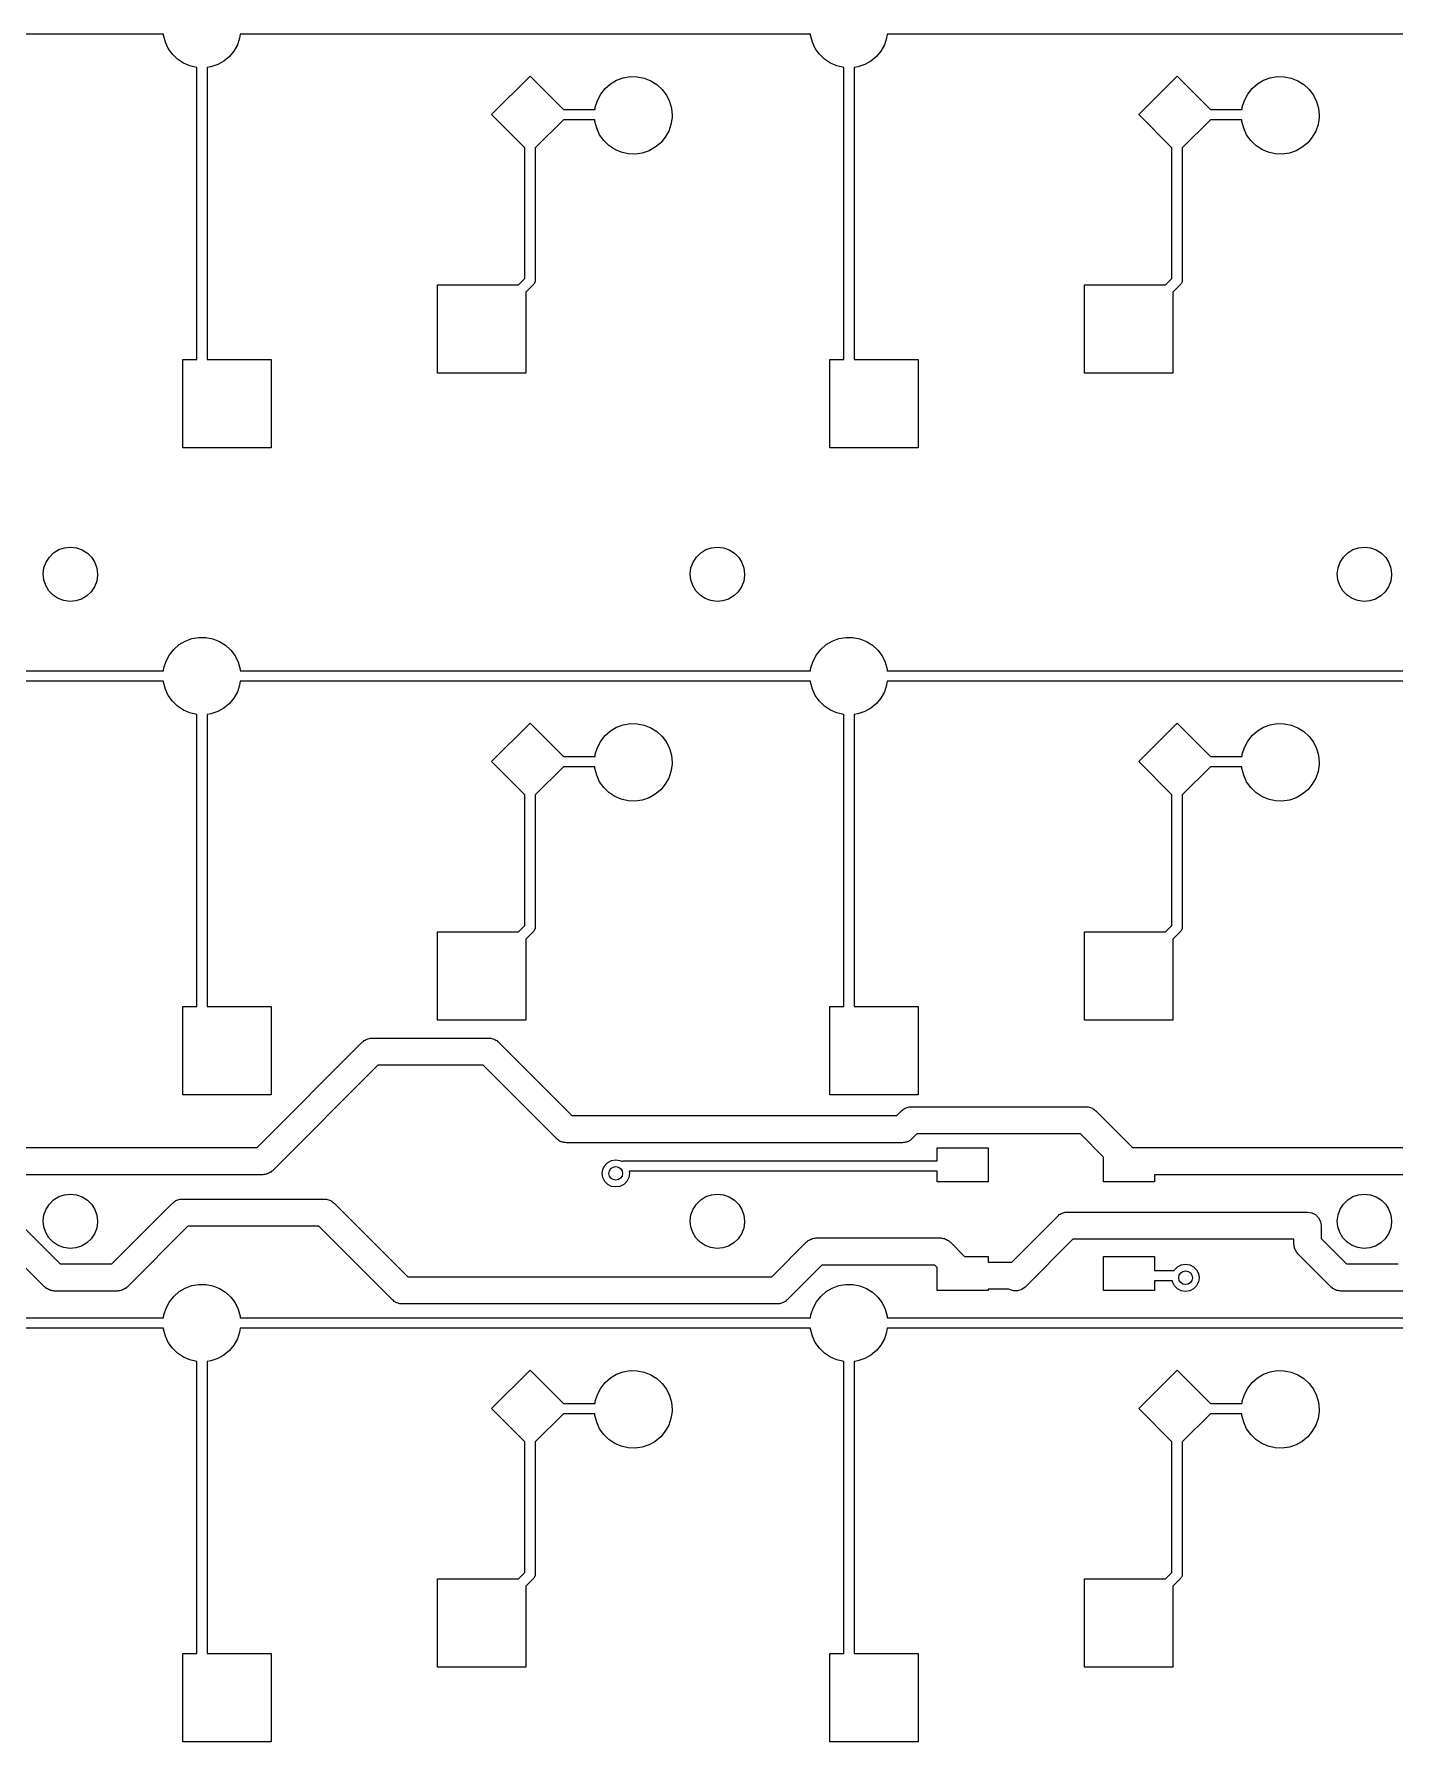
# Model space of a CAD drawing. Extents: x 62 to 250, y -152 to -58.
# Drawn here: x 164.1 to 204.2, y -152.4 to -102.1 of the extents above; entities that cross this region are included whole.
import ezdxf

# ---------------------------------------------------------------- set-up
doc = ezdxf.new("R2010")
doc.units = 0
doc.layers.add('BLACK', color=7, linetype='CONTINUOUS')

msp = doc.modelspace()

# ---------------------------------------------------------------- linework, layer by layer
at = {"layer": 'BLACK', "linetype": 'CONTINUOUS'}
for p, q in [((167.906, -102.131), (151.115, -102.131)), ((167.908, -102.16), (167.906, -102.131)), ((167.96, -102.363), (167.908, -102.16)), ((168.047, -102.552), (167.96, -102.363)), ((168.168, -102.723), (168.047, -102.552)), ((170.081, -102.446), (169.979, -102.628)), ((170.148, -102.248), (170.081, -102.446)), ((170.165, -102.131), (170.148, -102.248)), ((186.956, -102.131), (170.165, -102.131)), ((186.958, -102.16), (186.956, -102.131)), ((187.01, -102.363), (186.958, -102.16)), ((187.097, -102.552), (187.01, -102.363)), ((187.218, -102.723), (187.097, -102.552)), ((189.131, -102.446), (189.029, -102.628)), ((189.198, -102.248), (189.131, -102.446)), ((189.215, -102.131), (189.198, -102.248)), ((206.006, -102.131), (189.215, -102.131)), ((168.318, -102.869), (168.168, -102.723)), ((168.492, -102.985), (168.318, -102.869)), ((168.684, -103.068), (168.492, -102.985)), ((168.887, -103.114), (168.684, -103.068)), ((169.502, -103.025), (169.304, -103.092)), ((169.684, -102.923), (169.502, -103.025)), ((169.845, -102.789), (169.684, -102.923)), ((169.979, -102.628), (169.845, -102.789)), ((187.368, -102.869), (187.218, -102.723)), ((187.542, -102.985), (187.368, -102.869)), ((187.734, -103.068), (187.542, -102.985)), ((187.937, -103.114), (187.734, -103.068)), ((188.552, -103.025), (188.354, -103.092)), ((188.734, -102.923), (188.552, -103.025)), ((188.895, -102.789), (188.734, -102.923)), ((189.029, -102.628), (188.895, -102.789)), ((168.887, -111.711), (168.887, -103.114)), ((169.304, -103.092), (169.187, -103.109)), ((169.187, -103.109), (169.187, -111.711)), ((177.568, -104.499), (178.699, -103.367)), ((178.699, -103.367), (179.681, -104.349)), ((181.065, -103.596), (181.245, -103.489)), ((181.245, -103.489), (181.441, -103.417)), ((181.441, -103.417), (181.647, -103.382)), ((181.647, -103.382), (181.856, -103.384)), ((181.856, -103.384), (182.062, -103.425)), ((182.062, -103.425), (182.256, -103.503)), ((182.256, -103.503), (182.433, -103.614)), ((187.937, -111.711), (187.937, -103.114)), ((188.354, -103.092), (188.237, -103.109)), ((188.237, -103.109), (188.237, -111.711)), ((196.618, -104.499), (197.749, -103.367)), ((197.749, -103.367), (198.731, -104.349)), ((200.115, -103.596), (200.295, -103.489)), ((200.295, -103.489), (200.491, -103.417)), ((200.491, -103.417), (200.697, -103.382)), ((200.697, -103.382), (200.906, -103.384)), ((200.906, -103.384), (201.112, -103.425)), ((201.112, -103.425), (201.306, -103.503)), ((201.306, -103.503), (201.483, -103.614)), ((180.681, -104.084), (180.778, -103.898)), ((180.778, -103.898), (180.908, -103.734)), ((180.908, -103.734), (181.065, -103.596)), ((182.433, -103.614), (182.586, -103.756)), ((182.586, -103.756), (182.712, -103.924)), ((182.712, -103.924), (182.804, -104.111)), ((199.731, -104.084), (199.828, -103.898)), ((199.828, -103.898), (199.958, -103.734)), ((199.958, -103.734), (200.115, -103.596)), ((201.483, -103.614), (201.636, -103.756)), ((201.636, -103.756), (201.762, -103.924)), ((201.762, -103.924), (201.854, -104.111)), ((178.549, -105.48), (177.568, -104.499)), ((179.681, -104.349), (180.611, -104.349)), ((180.611, -104.349), (180.619, -104.283)), ((180.619, -104.283), (180.681, -104.084)), ((182.804, -104.111), (182.861, -104.313)), ((182.878, -104.581), (182.848, -104.788)), ((182.861, -104.313), (182.88, -104.521)), ((182.88, -104.521), (182.878, -104.581)), ((197.599, -105.48), (196.618, -104.499)), ((198.731, -104.349), (199.661, -104.349)), ((199.661, -104.349), (199.669, -104.283)), ((199.669, -104.283), (199.731, -104.084)), ((201.854, -104.111), (201.911, -104.313)), ((201.928, -104.581), (201.898, -104.788)), ((201.911, -104.313), (201.93, -104.521)), ((201.93, -104.521), (201.928, -104.581)), ((179.681, -104.649), (178.849, -105.48)), ((180.605, -104.649), (179.681, -104.649)), ((180.608, -104.7), (180.605, -104.649)), ((180.66, -104.903), (180.608, -104.7)), ((180.747, -105.093), (180.66, -104.903)), ((182.781, -104.986), (182.679, -105.168)), ((182.848, -104.788), (182.781, -104.986)), ((198.731, -104.649), (197.899, -105.48)), ((199.655, -104.649), (198.731, -104.649)), ((199.658, -104.7), (199.655, -104.649)), ((199.71, -104.903), (199.658, -104.7)), ((199.797, -105.093), (199.71, -104.903)), ((201.831, -104.986), (201.729, -105.168)), ((201.898, -104.788), (201.831, -104.986)), ((178.549, -109.322), (178.549, -105.48)), ((178.849, -105.48), (178.849, -109.384)), ((180.868, -105.263), (180.747, -105.093)), ((181.018, -105.409), (180.868, -105.263)), ((181.192, -105.525), (181.018, -105.409)), ((181.384, -105.608), (181.192, -105.525)), ((182.202, -105.565), (182.004, -105.632)), ((182.384, -105.463), (182.202, -105.565)), ((182.545, -105.329), (182.384, -105.463)), ((182.679, -105.168), (182.545, -105.329)), ((197.599, -109.322), (197.599, -105.48)), ((197.899, -105.48), (197.899, -109.384)), ((199.918, -105.263), (199.797, -105.093)), ((200.068, -105.409), (199.918, -105.263)), ((200.242, -105.525), (200.068, -105.409)), ((200.434, -105.608), (200.242, -105.525)), ((201.252, -105.565), (201.054, -105.632)), ((201.434, -105.463), (201.252, -105.565)), ((201.595, -105.329), (201.434, -105.463)), ((201.729, -105.168), (201.595, -105.329)), ((181.588, -105.654), (181.384, -105.608)), ((181.797, -105.662), (181.588, -105.654)), ((182.004, -105.632), (181.797, -105.662)), ((200.638, -105.654), (200.434, -105.608)), ((200.847, -105.662), (200.638, -105.654)), ((201.054, -105.632), (200.847, -105.662)), ((175.972, -112.111), (175.972, -109.511)), ((175.972, -109.511), (178.36, -109.511)), ((178.36, -109.511), (178.549, -109.322)), ((178.805, -109.49), (178.572, -109.723)), ((178.815, -109.473), (178.805, -109.49)), ((178.829, -109.459), (178.815, -109.473)), ((178.834, -109.44), (178.829, -109.459)), ((178.844, -109.423), (178.834, -109.44)), ((178.849, -109.384), (178.844, -109.403)), ((178.844, -109.403), (178.844, -109.423)), ((195.022, -112.111), (195.022, -109.511)), ((195.022, -109.511), (197.41, -109.511)), ((197.41, -109.511), (197.599, -109.322)), ((197.855, -109.49), (197.622, -109.723)), ((197.865, -109.473), (197.855, -109.49)), ((197.879, -109.459), (197.865, -109.473)), ((197.884, -109.44), (197.879, -109.459)), ((197.894, -109.423), (197.884, -109.44)), ((197.899, -109.384), (197.894, -109.403)), ((197.894, -109.403), (197.894, -109.423)), ((178.572, -109.723), (178.572, -112.111)), ((197.622, -109.723), (197.622, -112.111)), ((168.472, -114.311), (168.472, -111.711)), ((168.472, -111.711), (168.887, -111.711)), ((169.187, -111.711), (171.072, -111.711)), ((171.072, -111.711), (171.072, -114.311)), ((178.572, -112.111), (175.972, -112.111)), ((187.522, -114.311), (187.522, -111.711)), ((187.522, -111.711), (187.937, -111.711)), ((188.237, -111.711), (190.122, -111.711)), ((190.122, -111.711), (190.122, -114.311)), ((197.622, -112.111), (195.022, -112.111)), ((171.072, -114.311), (168.472, -114.311)), ((190.122, -114.311), (187.522, -114.311)), ((164.448, -117.678), (164.545, -117.528)), ((164.545, -117.528), (164.672, -117.403)), ((164.672, -117.403), (164.824, -117.309)), ((164.824, -117.309), (164.993, -117.252)), ((164.993, -117.252), (165.17, -117.233)), ((165.17, -117.233), (165.347, -117.254)), ((165.347, -117.254), (165.515, -117.314)), ((165.515, -117.314), (165.666, -117.41)), ((165.666, -117.41), (165.792, -117.536)), ((165.792, -117.536), (165.886, -117.688)), ((183.498, -117.678), (183.595, -117.528)), ((183.595, -117.528), (183.722, -117.403)), ((183.722, -117.403), (183.874, -117.309)), ((183.874, -117.309), (184.043, -117.252)), ((184.043, -117.252), (184.22, -117.233)), ((184.22, -117.233), (184.397, -117.254)), ((184.397, -117.254), (184.565, -117.314)), ((184.565, -117.314), (184.716, -117.41)), ((184.716, -117.41), (184.842, -117.536)), ((184.842, -117.536), (184.936, -117.688)), ((202.548, -117.678), (202.645, -117.528)), ((202.645, -117.528), (202.772, -117.403)), ((202.772, -117.403), (202.924, -117.309)), ((202.924, -117.309), (203.093, -117.252)), ((203.093, -117.252), (203.27, -117.233)), ((203.27, -117.233), (203.447, -117.254)), ((203.447, -117.254), (203.615, -117.314)), ((203.615, -117.314), (203.766, -117.41)), ((203.766, -117.41), (203.892, -117.536)), ((203.892, -117.536), (203.986, -117.688)), ((164.365, -118.022), (164.387, -117.845)), ((164.382, -118.2), (164.365, -118.022)), ((164.387, -117.845), (164.448, -117.678)), ((165.886, -117.688), (165.945, -117.856)), ((165.964, -118.056), (165.94, -118.232)), ((165.945, -117.856), (165.965, -118.033)), ((165.965, -118.033), (165.964, -118.056)), ((183.415, -118.022), (183.437, -117.845)), ((183.432, -118.2), (183.415, -118.022)), ((183.437, -117.845), (183.498, -117.678)), ((184.936, -117.688), (184.995, -117.856)), ((185.014, -118.056), (184.99, -118.232)), ((184.995, -117.856), (185.015, -118.033)), ((185.015, -118.033), (185.014, -118.056)), ((202.465, -118.022), (202.487, -117.845)), ((202.482, -118.2), (202.465, -118.022)), ((202.487, -117.845), (202.548, -117.678)), ((203.986, -117.688), (204.045, -117.856)), ((204.064, -118.056), (204.04, -118.232)), ((204.045, -117.856), (204.065, -118.033)), ((204.065, -118.033), (204.064, -118.056)), ((164.438, -118.369), (164.382, -118.2)), ((164.531, -118.521), (164.438, -118.369)), ((164.655, -118.65), (164.531, -118.521)), ((164.804, -118.747), (164.655, -118.65)), ((165.778, -118.548), (165.648, -118.671)), ((165.876, -118.399), (165.778, -118.548)), ((165.94, -118.232), (165.876, -118.399)), ((183.488, -118.369), (183.432, -118.2)), ((183.581, -118.521), (183.488, -118.369)), ((183.705, -118.65), (183.581, -118.521)), ((183.854, -118.747), (183.705, -118.65)), ((184.828, -118.548), (184.698, -118.671)), ((184.926, -118.399), (184.828, -118.548)), ((184.99, -118.232), (184.926, -118.399)), ((202.538, -118.369), (202.482, -118.2)), ((202.631, -118.521), (202.538, -118.369)), ((202.755, -118.65), (202.631, -118.521)), ((202.904, -118.747), (202.755, -118.65)), ((203.878, -118.548), (203.748, -118.671)), ((203.976, -118.399), (203.878, -118.548)), ((204.04, -118.232), (203.976, -118.399)), ((164.971, -118.81), (164.804, -118.747)), ((165.148, -118.833), (164.971, -118.81)), ((165.326, -118.817), (165.148, -118.833)), ((165.495, -118.762), (165.326, -118.817)), ((165.648, -118.671), (165.495, -118.762)), ((184.021, -118.81), (183.854, -118.747)), ((184.198, -118.833), (184.021, -118.81)), ((184.376, -118.817), (184.198, -118.833)), ((184.545, -118.762), (184.376, -118.817)), ((184.698, -118.671), (184.545, -118.762)), ((203.071, -118.81), (202.904, -118.747)), ((203.248, -118.833), (203.071, -118.81)), ((203.426, -118.817), (203.248, -118.833)), ((203.595, -118.762), (203.426, -118.817)), ((203.748, -118.671), (203.595, -118.762)), ((168.208, -120.244), (168.365, -120.106)), ((168.365, -120.106), (168.545, -119.999)), ((168.545, -119.999), (168.741, -119.927)), ((168.741, -119.927), (168.947, -119.892)), ((168.947, -119.892), (169.156, -119.894)), ((169.156, -119.894), (169.362, -119.935)), ((169.362, -119.935), (169.556, -120.013)), ((169.556, -120.013), (169.733, -120.124)), ((169.733, -120.124), (169.886, -120.266)), ((187.258, -120.244), (187.415, -120.106)), ((187.415, -120.106), (187.595, -119.999)), ((187.595, -119.999), (187.791, -119.927)), ((187.791, -119.927), (187.997, -119.892)), ((187.997, -119.892), (188.206, -119.894)), ((188.206, -119.894), (188.412, -119.935)), ((188.412, -119.935), (188.606, -120.013)), ((188.606, -120.013), (188.783, -120.124)), ((188.783, -120.124), (188.936, -120.266)), ((167.919, -120.793), (167.981, -120.594)), ((167.981, -120.594), (168.078, -120.408)), ((168.078, -120.408), (168.208, -120.244)), ((169.886, -120.266), (170.012, -120.434)), ((170.012, -120.434), (170.104, -120.621)), ((170.104, -120.621), (170.161, -120.823)), ((186.969, -120.793), (187.031, -120.594)), ((187.031, -120.594), (187.128, -120.408)), ((187.128, -120.408), (187.258, -120.244)), ((188.936, -120.266), (189.062, -120.434)), ((189.062, -120.434), (189.154, -120.621)), ((189.154, -120.621), (189.211, -120.823)), ((151.116, -120.881), (167.909, -120.881)), ((167.909, -120.881), (167.919, -120.793)), ((170.161, -120.823), (170.166, -120.881)), ((170.166, -120.881), (186.959, -120.881)), ((186.959, -120.881), (186.969, -120.793)), ((189.211, -120.823), (189.216, -120.881)), ((189.216, -120.881), (206.009, -120.881)), ((167.906, -121.181), (151.115, -121.181)), ((167.908, -121.21), (167.906, -121.181)), ((167.96, -121.413), (167.908, -121.21)), ((168.047, -121.602), (167.96, -121.413)), ((168.168, -121.773), (168.047, -121.602)), ((170.081, -121.496), (169.979, -121.678)), ((170.148, -121.298), (170.081, -121.496)), ((170.165, -121.181), (170.148, -121.298)), ((186.956, -121.181), (170.165, -121.181)), ((186.958, -121.21), (186.956, -121.181)), ((187.01, -121.413), (186.958, -121.21)), ((187.097, -121.602), (187.01, -121.413)), ((187.218, -121.773), (187.097, -121.602)), ((189.131, -121.496), (189.029, -121.678)), ((189.198, -121.298), (189.131, -121.496)), ((189.215, -121.181), (189.198, -121.298)), ((206.006, -121.181), (189.215, -121.181)), ((168.318, -121.919), (168.168, -121.773)), ((168.492, -122.035), (168.318, -121.919)), ((168.684, -122.118), (168.492, -122.035)), ((168.887, -122.164), (168.684, -122.118)), ((168.887, -130.761), (168.887, -122.164)), ((169.304, -122.142), (169.187, -122.159)), ((169.187, -122.159), (169.187, -130.761)), ((169.502, -122.075), (169.304, -122.142)), ((169.684, -121.973), (169.502, -122.075)), ((169.845, -121.839), (169.684, -121.973)), ((169.979, -121.678), (169.845, -121.839)), ((187.368, -121.919), (187.218, -121.773)), ((187.542, -122.035), (187.368, -121.919)), ((187.734, -122.118), (187.542, -122.035)), ((187.937, -122.164), (187.734, -122.118)), ((187.937, -130.761), (187.937, -122.164)), ((188.354, -122.142), (188.237, -122.159)), ((188.237, -122.159), (188.237, -130.761)), ((188.552, -122.075), (188.354, -122.142)), ((188.734, -121.973), (188.552, -122.075)), ((188.895, -121.839), (188.734, -121.973)), ((189.029, -121.678), (188.895, -121.839)), ((177.568, -123.549), (178.699, -122.417)), ((178.699, -122.417), (179.681, -123.399)), ((180.908, -122.784), (181.065, -122.646)), ((181.065, -122.646), (181.245, -122.539)), ((181.245, -122.539), (181.441, -122.467)), ((181.441, -122.467), (181.647, -122.432)), ((181.647, -122.432), (181.856, -122.434)), ((181.856, -122.434), (182.062, -122.475)), ((182.062, -122.475), (182.256, -122.553)), ((182.256, -122.553), (182.433, -122.664)), ((182.433, -122.664), (182.586, -122.806)), ((196.618, -123.549), (197.749, -122.417)), ((197.749, -122.417), (198.731, -123.399)), ((199.958, -122.784), (200.115, -122.646)), ((200.115, -122.646), (200.295, -122.539)), ((200.295, -122.539), (200.491, -122.467)), ((200.491, -122.467), (200.697, -122.432)), ((200.697, -122.432), (200.906, -122.434)), ((200.906, -122.434), (201.112, -122.475)), ((201.112, -122.475), (201.306, -122.553)), ((201.306, -122.553), (201.483, -122.664)), ((201.483, -122.664), (201.636, -122.806)), ((180.619, -123.333), (180.681, -123.134)), ((180.681, -123.134), (180.778, -122.948)), ((180.778, -122.948), (180.908, -122.784)), ((182.586, -122.806), (182.712, -122.974)), ((182.712, -122.974), (182.804, -123.161)), ((182.804, -123.161), (182.861, -123.363)), ((199.669, -123.333), (199.731, -123.134)), ((199.731, -123.134), (199.828, -122.948)), ((199.828, -122.948), (199.958, -122.784)), ((201.636, -122.806), (201.762, -122.974)), ((201.762, -122.974), (201.854, -123.161)), ((201.854, -123.161), (201.911, -123.363)), ((178.549, -124.53), (177.568, -123.549)), ((179.681, -123.399), (180.611, -123.399)), ((180.611, -123.399), (180.619, -123.333)), ((182.878, -123.631), (182.848, -123.838)), ((182.861, -123.363), (182.88, -123.571)), ((182.88, -123.571), (182.878, -123.631)), ((197.599, -124.53), (196.618, -123.549)), ((198.731, -123.399), (199.661, -123.399)), ((199.661, -123.399), (199.669, -123.333)), ((201.928, -123.631), (201.898, -123.838)), ((201.911, -123.363), (201.93, -123.571)), ((201.93, -123.571), (201.928, -123.631)), ((179.681, -123.699), (178.849, -124.53)), ((180.605, -123.699), (179.681, -123.699)), ((180.608, -123.75), (180.605, -123.699)), ((180.66, -123.953), (180.608, -123.75)), ((180.747, -124.142), (180.66, -123.953)), ((180.868, -124.313), (180.747, -124.142)), ((182.781, -124.036), (182.679, -124.218)), ((182.848, -123.838), (182.781, -124.036)), ((198.731, -123.699), (197.899, -124.53)), ((199.655, -123.699), (198.731, -123.699)), ((199.658, -123.75), (199.655, -123.699)), ((199.71, -123.953), (199.658, -123.75)), ((199.797, -124.143), (199.71, -123.953)), ((199.918, -124.313), (199.797, -124.143)), ((201.831, -124.036), (201.729, -124.218)), ((201.898, -123.838), (201.831, -124.036)), ((178.549, -128.372), (178.549, -124.53)), ((178.849, -124.53), (178.849, -128.434)), ((181.018, -124.459), (180.868, -124.313)), ((181.192, -124.575), (181.018, -124.459)), ((181.384, -124.658), (181.192, -124.575)), ((181.588, -124.704), (181.384, -124.658)), ((182.004, -124.682), (181.797, -124.712)), ((182.202, -124.615), (182.004, -124.682)), ((182.384, -124.513), (182.202, -124.615)), ((182.545, -124.379), (182.384, -124.513)), ((182.679, -124.218), (182.545, -124.379)), ((197.599, -128.372), (197.599, -124.53)), ((197.899, -124.53), (197.899, -128.434)), ((200.068, -124.459), (199.918, -124.313)), ((200.242, -124.575), (200.068, -124.459)), ((200.434, -124.658), (200.242, -124.575)), ((200.638, -124.704), (200.434, -124.658)), ((201.054, -124.682), (200.847, -124.712)), ((201.252, -124.615), (201.054, -124.682)), ((201.434, -124.513), (201.252, -124.615)), ((201.595, -124.379), (201.434, -124.513)), ((201.729, -124.218), (201.595, -124.379)), ((181.797, -124.712), (181.588, -124.704)), ((200.847, -124.712), (200.638, -124.704)), ((175.972, -131.161), (175.972, -128.561)), ((175.972, -128.561), (178.36, -128.561)), ((178.36, -128.561), (178.549, -128.372)), ((178.805, -128.54), (178.572, -128.773)), ((178.815, -128.523), (178.805, -128.54)), ((178.829, -128.509), (178.815, -128.523)), ((178.834, -128.49), (178.829, -128.509)), ((178.844, -128.473), (178.834, -128.49)), ((178.849, -128.434), (178.844, -128.453)), ((178.844, -128.453), (178.844, -128.473)), ((195.022, -131.161), (195.022, -128.561)), ((195.022, -128.561), (197.41, -128.561)), ((197.41, -128.561), (197.599, -128.372)), ((197.855, -128.54), (197.622, -128.773)), ((197.865, -128.523), (197.855, -128.54)), ((197.879, -128.509), (197.865, -128.523)), ((197.884, -128.49), (197.879, -128.509)), ((197.894, -128.473), (197.884, -128.49)), ((197.899, -128.434), (197.894, -128.453)), ((197.894, -128.453), (197.894, -128.473)), ((178.572, -128.773), (178.572, -131.161)), ((197.622, -128.773), (197.622, -131.161)), ((168.472, -133.361), (168.472, -130.761)), ((168.472, -130.761), (168.887, -130.761)), ((169.187, -130.761), (171.072, -130.761)), ((171.072, -130.761), (171.072, -133.361)), ((178.572, -131.161), (175.972, -131.161)), ((187.522, -133.361), (187.522, -130.761)), ((187.522, -130.761), (187.937, -130.761)), ((188.237, -130.761), (190.122, -130.761)), ((190.122, -130.761), (190.122, -133.361)), ((197.622, -131.161), (195.022, -131.161)), ((173.845, -131.75), (173.87, -131.732)), ((173.87, -131.732), (173.9, -131.722)), ((173.9, -131.722), (173.928, -131.708)), ((173.928, -131.708), (173.959, -131.703)), ((173.959, -131.703), (173.989, -131.693)), ((173.989, -131.693), (174.021, -131.693)), ((174.021, -131.693), (174.052, -131.688)), ((174.052, -131.688), (177.481, -131.688)), ((177.481, -131.688), (177.512, -131.693)), ((177.512, -131.693), (177.544, -131.693)), ((177.544, -131.693), (177.574, -131.703)), ((177.574, -131.703), (177.605, -131.708)), ((177.605, -131.708), (177.633, -131.722)), ((177.633, -131.722), (177.663, -131.732)), ((177.663, -131.732), (177.688, -131.75)), ((170.662, -134.912), (173.769, -131.805)), ((173.769, -131.805), (173.795, -131.787)), ((173.795, -131.787), (173.817, -131.764)), ((173.817, -131.764), (173.845, -131.75)), ((177.688, -131.75), (177.716, -131.764)), ((177.716, -131.764), (177.738, -131.787)), ((177.738, -131.787), (177.764, -131.805)), ((177.764, -131.805), (179.933, -133.974)), ((174.218, -132.488), (171.111, -135.595)), ((177.315, -132.488), (174.218, -132.488)), ((179.484, -134.657), (177.315, -132.488)), ((171.072, -133.361), (168.472, -133.361)), ((190.122, -133.361), (187.522, -133.361)), ((189.77, -133.746), (189.798, -133.732)), ((189.798, -133.732), (189.829, -133.727)), ((189.829, -133.727), (189.859, -133.717)), ((189.859, -133.717), (189.891, -133.717)), ((189.891, -133.717), (189.922, -133.712)), ((189.922, -133.712), (195.072, -133.712)), ((195.072, -133.712), (195.103, -133.717)), ((195.103, -133.717), (195.135, -133.717)), ((195.135, -133.717), (195.165, -133.727)), ((195.165, -133.727), (195.196, -133.732)), ((195.196, -133.732), (195.224, -133.746)), ((179.933, -133.974), (189.494, -133.974)), ((189.494, -133.974), (189.639, -133.829)), ((189.639, -133.829), (189.665, -133.811)), ((189.665, -133.811), (189.687, -133.788)), ((189.687, -133.788), (189.715, -133.774)), ((189.715, -133.774), (189.74, -133.756)), ((189.74, -133.756), (189.77, -133.746)), ((195.224, -133.746), (195.254, -133.756)), ((195.254, -133.756), (195.279, -133.774)), ((195.279, -133.774), (195.307, -133.788)), ((195.307, -133.788), (195.329, -133.811)), ((195.329, -133.811), (195.355, -133.829)), ((195.355, -133.829), (196.438, -134.912)), ((179.51, -134.675), (179.484, -134.657)), ((179.532, -134.698), (179.51, -134.675)), ((179.56, -134.712), (179.532, -134.698)), ((179.585, -134.73), (179.56, -134.712)), ((179.615, -134.74), (179.585, -134.73)), ((179.643, -134.754), (179.615, -134.74)), ((189.812, -134.74), (189.784, -134.754)), ((189.842, -134.73), (189.812, -134.74)), ((189.867, -134.712), (189.842, -134.73)), ((189.895, -134.698), (189.867, -134.712)), ((189.917, -134.675), (189.895, -134.698)), ((189.943, -134.657), (189.917, -134.675)), ((190.088, -134.512), (189.943, -134.657)), ((194.906, -134.512), (190.088, -134.512)), ((195.587, -135.193), (194.906, -134.512)), ((158.338, -134.912), (170.662, -134.912)), ((179.674, -134.759), (179.643, -134.754)), ((179.704, -134.769), (179.674, -134.759)), ((179.736, -134.769), (179.704, -134.769)), ((179.767, -134.774), (179.736, -134.769)), ((189.66, -134.774), (179.767, -134.774)), ((189.691, -134.769), (189.66, -134.774)), ((189.723, -134.769), (189.691, -134.769)), ((189.753, -134.759), (189.723, -134.769)), ((189.784, -134.754), (189.753, -134.759)), ((190.687, -135.309), (190.687, -134.921)), ((190.687, -134.921), (192.187, -134.921)), ((192.187, -134.921), (192.187, -135.921)), ((195.587, -135.921), (195.587, -135.193)), ((196.438, -134.912), (208.762, -134.912)), ((170.828, -135.712), (158.987, -135.712)), ((170.859, -135.707), (170.828, -135.712)), ((170.891, -135.707), (170.859, -135.707)), ((170.921, -135.697), (170.891, -135.707)), ((170.952, -135.692), (170.921, -135.697)), ((170.98, -135.678), (170.952, -135.692)), ((171.01, -135.668), (170.98, -135.678)), ((171.035, -135.65), (171.01, -135.668)), ((171.063, -135.636), (171.035, -135.65)), ((171.085, -135.613), (171.063, -135.636)), ((171.111, -135.595), (171.085, -135.613)), ((180.822, -135.674), (180.841, -135.551)), ((180.841, -135.798), (180.822, -135.674)), ((180.841, -135.551), (180.898, -135.439)), ((180.898, -135.439), (180.987, -135.351)), ((180.987, -135.351), (181.098, -135.294)), ((181.098, -135.294), (181.222, -135.274)), ((181.222, -135.274), (181.346, -135.294)), ((181.346, -135.294), (181.392, -135.318)), ((181.392, -135.318), (181.398, -135.314)), ((181.398, -135.314), (181.418, -135.314)), ((181.418, -135.314), (181.437, -135.309)), ((181.437, -135.309), (190.687, -135.309)), ((181.622, -135.674), (181.602, -135.798)), ((190.687, -135.609), (181.612, -135.609)), ((181.612, -135.609), (181.622, -135.674)), ((190.687, -135.921), (190.687, -135.609)), ((208.928, -135.712), (197.087, -135.712)), ((197.087, -135.712), (197.087, -135.921)), ((180.898, -135.909), (180.841, -135.798)), ((180.987, -135.998), (180.898, -135.909)), ((181.098, -136.055), (180.987, -135.998)), ((181.222, -136.074), (181.098, -136.055)), ((181.346, -136.055), (181.222, -136.074)), ((181.457, -135.998), (181.346, -136.055)), ((181.546, -135.909), (181.457, -135.998)), ((181.602, -135.798), (181.546, -135.909)), ((192.187, -135.921), (190.687, -135.921)), ((197.087, -135.921), (195.587, -135.921)), ((164.387, -136.895), (164.448, -136.728)), ((164.448, -136.728), (164.545, -136.578)), ((164.545, -136.578), (164.672, -136.453)), ((164.672, -136.453), (164.824, -136.359)), ((164.824, -136.359), (164.993, -136.302)), ((164.993, -136.302), (165.17, -136.283)), ((165.17, -136.283), (165.347, -136.304)), ((165.347, -136.304), (165.515, -136.364)), ((165.515, -136.364), (165.666, -136.46)), ((165.666, -136.46), (165.792, -136.586)), ((165.792, -136.586), (165.886, -136.738)), ((165.886, -136.738), (165.945, -136.906)), ((166.384, -138.337), (168.172, -136.549)), ((168.172, -136.549), (168.198, -136.531)), ((168.198, -136.531), (168.22, -136.508)), ((168.22, -136.508), (168.248, -136.494)), ((168.248, -136.494), (168.273, -136.476)), ((168.273, -136.476), (168.303, -136.466)), ((168.303, -136.466), (168.331, -136.452)), ((168.331, -136.452), (168.362, -136.447)), ((168.362, -136.447), (168.392, -136.437)), ((168.392, -136.437), (168.424, -136.437)), ((168.424, -136.437), (168.455, -136.432)), ((168.455, -136.432), (172.646, -136.432)), ((172.646, -136.432), (172.677, -136.437)), ((172.677, -136.437), (172.709, -136.437)), ((172.709, -136.437), (172.739, -136.447)), ((172.739, -136.447), (172.77, -136.452)), ((172.77, -136.452), (172.798, -136.466)), ((172.798, -136.466), (172.828, -136.476)), ((172.828, -136.476), (172.853, -136.494)), ((172.853, -136.494), (172.881, -136.508)), ((172.881, -136.508), (172.903, -136.531)), ((172.903, -136.531), (172.929, -136.549)), ((172.929, -136.549), (175.098, -138.718)), ((183.437, -136.895), (183.498, -136.728)), ((183.498, -136.728), (183.595, -136.578)), ((183.595, -136.578), (183.722, -136.453)), ((183.722, -136.453), (183.874, -136.359)), ((183.874, -136.359), (184.043, -136.302)), ((184.043, -136.302), (184.22, -136.283)), ((184.22, -136.283), (184.397, -136.304)), ((184.397, -136.304), (184.565, -136.364)), ((184.565, -136.364), (184.716, -136.46)), ((184.716, -136.46), (184.842, -136.586)), ((184.842, -136.586), (184.936, -136.738)), ((184.936, -136.738), (184.995, -136.906)), ((202.487, -136.895), (202.548, -136.728)), ((202.548, -136.728), (202.645, -136.578)), ((202.645, -136.578), (202.772, -136.453)), ((202.772, -136.453), (202.924, -136.359)), ((202.924, -136.359), (203.093, -136.302)), ((203.093, -136.302), (203.27, -136.283)), ((203.27, -136.283), (203.447, -136.304)), ((203.447, -136.304), (203.615, -136.364)), ((203.615, -136.364), (203.766, -136.46)), ((203.766, -136.46), (203.892, -136.586)), ((203.892, -136.586), (203.986, -136.738)), ((203.986, -136.738), (204.045, -136.906)), ((163.456, -136.93), (164.863, -138.337)), ((164.365, -137.072), (164.387, -136.895)), ((164.382, -137.25), (164.365, -137.072)), ((164.438, -137.419), (164.382, -137.25)), ((165.964, -137.106), (165.94, -137.282)), ((165.945, -136.906), (165.965, -137.083)), ((165.965, -137.083), (165.964, -137.106)), ((168.621, -137.232), (166.833, -139.02)), ((172.48, -137.232), (168.621, -137.232)), ((174.649, -139.401), (172.48, -137.232)), ((183.415, -137.072), (183.437, -136.895)), ((183.432, -137.25), (183.415, -137.072)), ((183.488, -137.419), (183.432, -137.25)), ((185.014, -137.106), (184.99, -137.282)), ((184.995, -136.906), (185.015, -137.083)), ((185.015, -137.083), (185.014, -137.106)), ((192.879, -138.284), (194.233, -136.93)), ((194.233, -136.93), (194.259, -136.912)), ((194.259, -136.912), (194.281, -136.889)), ((194.281, -136.889), (194.309, -136.875)), ((194.309, -136.875), (194.334, -136.857)), ((194.334, -136.857), (194.364, -136.847)), ((194.364, -136.847), (194.392, -136.833)), ((194.392, -136.833), (194.423, -136.828)), ((194.423, -136.828), (194.453, -136.818)), ((194.453, -136.818), (194.485, -136.818)), ((194.485, -136.818), (194.516, -136.813)), ((194.516, -136.813), (201.59, -136.813)), ((201.59, -136.813), (201.713, -136.833)), ((201.713, -136.833), (201.825, -136.889)), ((201.825, -136.889), (201.913, -136.978)), ((201.913, -136.978), (201.97, -137.089)), ((201.97, -137.089), (201.99, -137.213)), ((201.99, -137.213), (201.99, -137.592)), ((202.465, -137.072), (202.487, -136.895)), ((202.482, -137.25), (202.465, -137.072)), ((202.538, -137.419), (202.482, -137.25)), ((204.064, -137.106), (204.04, -137.282)), ((204.045, -136.906), (204.065, -137.083)), ((204.065, -137.083), (204.064, -137.106)), ((164.414, -139.02), (163.007, -137.613)), ((164.531, -137.571), (164.438, -137.419)), ((164.655, -137.7), (164.531, -137.571)), ((164.804, -137.797), (164.655, -137.7)), ((165.648, -137.721), (165.495, -137.812)), ((165.778, -137.598), (165.648, -137.721)), ((165.876, -137.449), (165.778, -137.598)), ((165.94, -137.282), (165.876, -137.449)), ((183.581, -137.571), (183.488, -137.419)), ((183.705, -137.7), (183.581, -137.571)), ((183.854, -137.797), (183.705, -137.7)), ((184.698, -137.721), (184.545, -137.812)), ((184.828, -137.598), (184.698, -137.721)), ((184.926, -137.449), (184.828, -137.598)), ((184.99, -137.282), (184.926, -137.449)), ((185.815, -138.718), (186.841, -137.692)), ((186.841, -137.692), (186.867, -137.674)), ((186.867, -137.674), (186.889, -137.651)), ((186.889, -137.651), (186.917, -137.637)), ((186.917, -137.637), (186.942, -137.619)), ((186.942, -137.619), (186.972, -137.609)), ((186.972, -137.609), (187, -137.595)), ((187, -137.595), (187.031, -137.59)), ((187.031, -137.59), (187.061, -137.58)), ((187.061, -137.58), (187.093, -137.58)), ((187.093, -137.58), (187.124, -137.575)), ((187.124, -137.575), (190.781, -137.575)), ((190.781, -137.575), (190.812, -137.58)), ((190.812, -137.58), (190.844, -137.58)), ((190.844, -137.58), (190.874, -137.59)), ((190.874, -137.59), (190.905, -137.595)), ((190.905, -137.595), (190.933, -137.609)), ((190.933, -137.609), (190.963, -137.619)), ((190.963, -137.619), (190.988, -137.637)), ((190.988, -137.637), (191.016, -137.651)), ((191.016, -137.651), (191.038, -137.674)), ((191.038, -137.674), (191.064, -137.692)), ((191.064, -137.692), (191.493, -138.121)), ((194.682, -137.613), (193.275, -139.02)), ((201.19, -137.613), (194.682, -137.613)), ((201.19, -137.758), (201.19, -137.613)), ((201.195, -137.789), (201.19, -137.758)), ((201.99, -137.592), (202.735, -138.337)), ((202.631, -137.571), (202.538, -137.419)), ((202.755, -137.7), (202.631, -137.571)), ((202.904, -137.797), (202.755, -137.7)), ((203.748, -137.721), (203.595, -137.812)), ((203.878, -137.598), (203.748, -137.721)), ((203.976, -137.449), (203.878, -137.598)), ((204.04, -137.282), (203.976, -137.449)), ((164.971, -137.86), (164.804, -137.797)), ((165.148, -137.883), (164.971, -137.86)), ((165.326, -137.867), (165.148, -137.883)), ((165.495, -137.812), (165.326, -137.867)), ((184.021, -137.86), (183.854, -137.797)), ((184.198, -137.883), (184.021, -137.86)), ((184.376, -137.867), (184.198, -137.883)), ((184.545, -137.812), (184.376, -137.867)), ((191.493, -138.121), (192.187, -138.121)), ((192.187, -138.121), (192.187, -138.284)), ((195.587, -139.121), (195.587, -138.121)), ((195.587, -138.121), (197.087, -138.121)), ((197.087, -138.121), (197.087, -138.534)), ((201.195, -137.82), (201.195, -137.789)), ((201.204, -137.85), (201.195, -137.82)), ((201.209, -137.881), (201.204, -137.85)), ((201.224, -137.909), (201.209, -137.881)), ((201.233, -137.939), (201.224, -137.909)), ((201.252, -137.965), (201.233, -137.939)), ((201.266, -137.993), (201.252, -137.965)), ((201.288, -138.015), (201.266, -137.993)), ((201.307, -138.04), (201.288, -138.015)), ((202.286, -139.02), (201.307, -138.04)), ((203.071, -137.86), (202.904, -137.797)), ((203.248, -137.883), (203.071, -137.86)), ((203.426, -137.867), (203.248, -137.883)), ((203.595, -137.812), (203.426, -137.867)), ((164.863, -138.337), (166.384, -138.337)), ((175.098, -138.718), (185.815, -138.718)), ((187.29, -138.375), (186.264, -139.401)), ((190.615, -138.375), (187.29, -138.375)), ((190.687, -138.447), (190.615, -138.375)), ((190.687, -139.121), (190.687, -138.447)), ((192.187, -138.284), (192.879, -138.284)), ((197.087, -138.534), (197.663, -138.534)), ((197.663, -138.534), (197.674, -138.512)), ((197.674, -138.512), (197.763, -138.423)), ((197.763, -138.423), (197.874, -138.367)), ((197.874, -138.367), (197.998, -138.347)), ((197.998, -138.347), (198.122, -138.367)), ((198.122, -138.367), (198.233, -138.423)), ((198.233, -138.423), (198.322, -138.512)), ((198.322, -138.512), (198.378, -138.623)), ((198.378, -138.623), (198.398, -138.747)), ((198.398, -138.747), (198.378, -138.871)), ((202.735, -138.337), (204.256, -138.337)), ((164.44, -139.038), (164.414, -139.02)), ((164.462, -139.061), (164.44, -139.038)), ((164.49, -139.075), (164.462, -139.061)), ((164.516, -139.093), (164.49, -139.075)), ((164.545, -139.103), (164.516, -139.093)), ((164.574, -139.117), (164.545, -139.103)), ((164.605, -139.122), (164.574, -139.117)), ((164.635, -139.132), (164.605, -139.122)), ((164.666, -139.132), (164.635, -139.132)), ((164.697, -139.137), (164.666, -139.132)), ((166.55, -139.137), (164.697, -139.137)), ((166.581, -139.132), (166.55, -139.137)), ((166.613, -139.132), (166.581, -139.132)), ((166.643, -139.122), (166.613, -139.132)), ((166.674, -139.117), (166.643, -139.122)), ((166.702, -139.103), (166.674, -139.117)), ((166.732, -139.093), (166.702, -139.103)), ((166.757, -139.075), (166.732, -139.093)), ((166.785, -139.061), (166.757, -139.075)), ((166.807, -139.038), (166.785, -139.061)), ((166.833, -139.02), (166.807, -139.038)), ((168.208, -139.294), (168.365, -139.156)), ((168.365, -139.156), (168.545, -139.049)), ((168.545, -139.049), (168.741, -138.977)), ((168.741, -138.977), (168.947, -138.942)), ((168.947, -138.942), (169.156, -138.944)), ((169.156, -138.944), (169.362, -138.985)), ((169.362, -138.985), (169.556, -139.063)), ((169.556, -139.063), (169.733, -139.174)), ((169.733, -139.174), (169.886, -139.316)), ((187.258, -139.294), (187.415, -139.156)), ((187.415, -139.156), (187.595, -139.049)), ((187.595, -139.049), (187.791, -138.977)), ((187.791, -138.977), (187.997, -138.942)), ((187.997, -138.942), (188.206, -138.944)), ((188.206, -138.944), (188.412, -138.985)), ((188.412, -138.985), (188.606, -139.063)), ((188.606, -139.063), (188.783, -139.174)), ((188.783, -139.174), (188.936, -139.316)), ((192.187, -139.121), (190.687, -139.121)), ((192.797, -139.084), (192.187, -139.084)), ((192.187, -139.084), (192.187, -139.121)), ((192.81, -139.093), (192.797, -139.084)), ((192.929, -139.132), (192.81, -139.093)), ((193.055, -139.132), (192.929, -139.132)), ((193.174, -139.093), (193.055, -139.132)), ((193.275, -139.02), (193.174, -139.093)), ((197.087, -139.121), (195.587, -139.121)), ((197.612, -138.834), (197.087, -138.834)), ((197.087, -138.834), (197.087, -139.121)), ((197.618, -138.871), (197.612, -138.834)), ((197.674, -138.982), (197.618, -138.871)), ((197.763, -139.071), (197.674, -138.982)), ((197.874, -139.127), (197.763, -139.071)), ((197.998, -139.147), (197.874, -139.127)), ((198.122, -139.127), (197.998, -139.147)), ((198.233, -139.071), (198.122, -139.127)), ((198.322, -138.982), (198.233, -139.071)), ((198.378, -138.871), (198.322, -138.982)), ((202.312, -139.038), (202.286, -139.02)), ((202.334, -139.061), (202.312, -139.038)), ((202.362, -139.075), (202.334, -139.061)), ((202.388, -139.093), (202.362, -139.075)), ((202.417, -139.103), (202.388, -139.093)), ((202.446, -139.117), (202.417, -139.103)), ((202.477, -139.122), (202.446, -139.117)), ((202.507, -139.132), (202.477, -139.122)), ((202.538, -139.132), (202.507, -139.132)), ((202.569, -139.137), (202.538, -139.132)), ((204.422, -139.137), (202.569, -139.137)), ((167.919, -139.843), (167.981, -139.644)), ((167.981, -139.644), (168.078, -139.458)), ((168.078, -139.458), (168.208, -139.294)), ((169.886, -139.316), (170.012, -139.484)), ((170.012, -139.484), (170.104, -139.671)), ((170.104, -139.671), (170.161, -139.873)), ((174.675, -139.419), (174.649, -139.401)), ((174.697, -139.442), (174.675, -139.419)), ((174.725, -139.456), (174.697, -139.442)), ((174.75, -139.474), (174.725, -139.456)), ((174.78, -139.484), (174.75, -139.474)), ((174.808, -139.498), (174.78, -139.484)), ((174.839, -139.503), (174.808, -139.498)), ((174.869, -139.513), (174.839, -139.503)), ((174.901, -139.513), (174.869, -139.513)), ((174.932, -139.518), (174.901, -139.513)), ((185.981, -139.518), (174.932, -139.518)), ((186.012, -139.513), (185.981, -139.518)), ((186.044, -139.513), (186.012, -139.513)), ((186.074, -139.503), (186.044, -139.513)), ((186.105, -139.498), (186.074, -139.503)), ((186.133, -139.484), (186.105, -139.498)), ((186.163, -139.474), (186.133, -139.484)), ((186.188, -139.456), (186.163, -139.474)), ((186.216, -139.442), (186.188, -139.456)), ((186.238, -139.419), (186.216, -139.442)), ((186.264, -139.401), (186.238, -139.419)), ((186.969, -139.843), (187.031, -139.644)), ((187.031, -139.644), (187.128, -139.458)), ((187.128, -139.458), (187.258, -139.294)), ((188.936, -139.316), (189.062, -139.484)), ((189.062, -139.484), (189.154, -139.671)), ((189.154, -139.671), (189.211, -139.873)), ((167.906, -140.231), (151.115, -140.231)), ((151.116, -139.931), (167.909, -139.931)), ((167.908, -140.26), (167.906, -140.231)), ((167.96, -140.463), (167.908, -140.26)), ((167.909, -139.931), (167.919, -139.843)), ((170.165, -140.231), (170.148, -140.348)), ((170.161, -139.873), (170.166, -139.931)), ((186.956, -140.231), (170.165, -140.231)), ((170.166, -139.931), (186.959, -139.931)), ((186.958, -140.26), (186.956, -140.231)), ((187.01, -140.463), (186.958, -140.26)), ((186.959, -139.931), (186.969, -139.843)), ((189.215, -140.231), (189.198, -140.348)), ((189.211, -139.873), (189.216, -139.931)), ((206.006, -140.231), (189.215, -140.231)), ((189.216, -139.931), (206.009, -139.931)), ((168.047, -140.653), (167.96, -140.463)), ((168.168, -140.823), (168.047, -140.653)), ((169.979, -140.728), (169.845, -140.889)), ((170.081, -140.546), (169.979, -140.728)), ((170.148, -140.348), (170.081, -140.546)), ((187.097, -140.653), (187.01, -140.463)), ((187.218, -140.823), (187.097, -140.653)), ((189.029, -140.728), (188.895, -140.889)), ((189.131, -140.546), (189.029, -140.728)), ((189.198, -140.348), (189.131, -140.546)), ((168.318, -140.969), (168.168, -140.823)), ((168.492, -141.085), (168.318, -140.969)), ((168.684, -141.168), (168.492, -141.085)), ((168.887, -141.214), (168.684, -141.168)), ((168.887, -149.811), (168.887, -141.214)), ((169.304, -141.192), (169.187, -141.209)), ((169.187, -141.209), (169.187, -149.811)), ((169.502, -141.125), (169.304, -141.192)), ((169.684, -141.023), (169.502, -141.125)), ((169.845, -140.889), (169.684, -141.023)), ((187.368, -140.969), (187.218, -140.823)), ((187.542, -141.085), (187.368, -140.969)), ((187.734, -141.168), (187.542, -141.085)), ((187.937, -141.214), (187.734, -141.168)), ((187.937, -149.811), (187.937, -141.214)), ((188.354, -141.192), (188.237, -141.209)), ((188.237, -141.209), (188.237, -149.811)), ((188.552, -141.125), (188.354, -141.192)), ((188.734, -141.023), (188.552, -141.125)), ((188.895, -140.889), (188.734, -141.023)), ((177.568, -142.599), (178.699, -141.467)), ((178.699, -141.467), (179.681, -142.449)), ((180.908, -141.834), (181.065, -141.696)), ((181.065, -141.696), (181.245, -141.589)), ((181.245, -141.589), (181.441, -141.517)), ((181.441, -141.517), (181.647, -141.482)), ((181.647, -141.482), (181.856, -141.484)), ((181.856, -141.484), (182.062, -141.525)), ((182.062, -141.525), (182.256, -141.603)), ((182.256, -141.603), (182.433, -141.714)), ((182.433, -141.714), (182.586, -141.856)), ((196.618, -142.599), (197.749, -141.467)), ((197.749, -141.467), (198.731, -142.449)), ((199.958, -141.834), (200.115, -141.696)), ((200.115, -141.696), (200.295, -141.589)), ((200.295, -141.589), (200.491, -141.517)), ((200.491, -141.517), (200.697, -141.482)), ((200.697, -141.482), (200.906, -141.484)), ((200.906, -141.484), (201.112, -141.525)), ((201.112, -141.525), (201.306, -141.603)), ((201.306, -141.603), (201.483, -141.714)), ((201.483, -141.714), (201.636, -141.856)), ((180.619, -142.383), (180.681, -142.184)), ((180.681, -142.184), (180.778, -141.998)), ((180.778, -141.998), (180.908, -141.834)), ((182.586, -141.856), (182.712, -142.024)), ((182.712, -142.024), (182.804, -142.211)), ((182.804, -142.211), (182.861, -142.413)), ((199.669, -142.383), (199.731, -142.184)), ((199.731, -142.184), (199.828, -141.998)), ((199.828, -141.998), (199.958, -141.834)), ((201.636, -141.856), (201.762, -142.024)), ((201.762, -142.024), (201.854, -142.211)), ((201.854, -142.211), (201.911, -142.413)), ((178.549, -143.58), (177.568, -142.599)), ((179.681, -142.749), (178.849, -143.58)), ((179.681, -142.449), (180.611, -142.449)), ((180.605, -142.749), (179.681, -142.749)), ((180.608, -142.8), (180.605, -142.749)), ((180.611, -142.449), (180.619, -142.383)), ((182.878, -142.681), (182.848, -142.888)), ((182.861, -142.413), (182.88, -142.621)), ((182.88, -142.621), (182.878, -142.681)), ((197.599, -143.58), (196.618, -142.599)), ((198.731, -142.749), (197.899, -143.58)), ((198.731, -142.449), (199.661, -142.449)), ((199.655, -142.749), (198.731, -142.749)), ((199.658, -142.8), (199.655, -142.749)), ((199.661, -142.449), (199.669, -142.383)), ((201.928, -142.681), (201.898, -142.888)), ((201.911, -142.413), (201.93, -142.621)), ((201.93, -142.621), (201.928, -142.681)), ((180.66, -143.003), (180.608, -142.8)), ((180.747, -143.192), (180.66, -143.003)), ((180.868, -143.363), (180.747, -143.192)), ((182.679, -143.268), (182.545, -143.429)), ((182.781, -143.086), (182.679, -143.268)), ((182.848, -142.888), (182.781, -143.086)), ((199.71, -143.003), (199.658, -142.8)), ((199.797, -143.192), (199.71, -143.003)), ((199.918, -143.363), (199.797, -143.192)), ((201.729, -143.268), (201.595, -143.429)), ((201.831, -143.086), (201.729, -143.268)), ((201.898, -142.888), (201.831, -143.086)), ((178.549, -147.422), (178.549, -143.58)), ((178.849, -143.58), (178.849, -147.484)), ((181.018, -143.509), (180.868, -143.363)), ((181.192, -143.625), (181.018, -143.509)), ((181.384, -143.708), (181.192, -143.625)), ((181.588, -143.754), (181.384, -143.708)), ((181.797, -143.762), (181.588, -143.754)), ((182.004, -143.732), (181.797, -143.762)), ((182.202, -143.665), (182.004, -143.732)), ((182.384, -143.563), (182.202, -143.665)), ((182.545, -143.429), (182.384, -143.563)), ((197.599, -147.422), (197.599, -143.58)), ((197.899, -143.58), (197.899, -147.484)), ((200.068, -143.509), (199.918, -143.363)), ((200.242, -143.625), (200.068, -143.509)), ((200.434, -143.708), (200.242, -143.625)), ((200.638, -143.754), (200.434, -143.708)), ((200.847, -143.762), (200.638, -143.754)), ((201.054, -143.732), (200.847, -143.762)), ((201.252, -143.665), (201.054, -143.732)), ((201.434, -143.563), (201.252, -143.665)), ((201.595, -143.429), (201.434, -143.563)), ((175.972, -150.211), (175.972, -147.611)), ((175.972, -147.611), (178.36, -147.611)), ((178.36, -147.611), (178.549, -147.422)), ((178.805, -147.59), (178.572, -147.823)), ((178.572, -147.823), (178.572, -150.211)), ((178.815, -147.573), (178.805, -147.59)), ((178.829, -147.559), (178.815, -147.573)), ((178.834, -147.54), (178.829, -147.559)), ((178.844, -147.523), (178.834, -147.54)), ((178.849, -147.484), (178.844, -147.503)), ((178.844, -147.503), (178.844, -147.523)), ((195.022, -150.211), (195.022, -147.611)), ((195.022, -147.611), (197.41, -147.611)), ((197.41, -147.611), (197.599, -147.422)), ((197.855, -147.59), (197.622, -147.823)), ((197.622, -147.823), (197.622, -150.211)), ((197.865, -147.573), (197.855, -147.59)), ((197.879, -147.559), (197.865, -147.573)), ((197.884, -147.54), (197.879, -147.559)), ((197.894, -147.523), (197.884, -147.54)), ((197.899, -147.484), (197.894, -147.503)), ((197.894, -147.503), (197.894, -147.523)), ((168.472, -152.411), (168.472, -149.811)), ((168.472, -149.811), (168.887, -149.811)), ((169.187, -149.811), (171.072, -149.811)), ((171.072, -149.811), (171.072, -152.411)), ((187.522, -152.411), (187.522, -149.811)), ((187.522, -149.811), (187.937, -149.811)), ((188.237, -149.811), (190.122, -149.811)), ((190.122, -149.811), (190.122, -152.411)), ((178.572, -150.211), (175.972, -150.211)), ((197.622, -150.211), (195.022, -150.211)), ((171.072, -152.411), (168.472, -152.411)), ((190.122, -152.411), (187.522, -152.411))]:
    msp.add_line(p, q, dxfattribs=at)
at = {"layer": 'BLACK'}
for centre in [(181.222, -135.674), (197.998, -138.747)]:
    msp.add_circle(centre, 0.2, dxfattribs=at)

doc.saveas('drawing.dxf')
